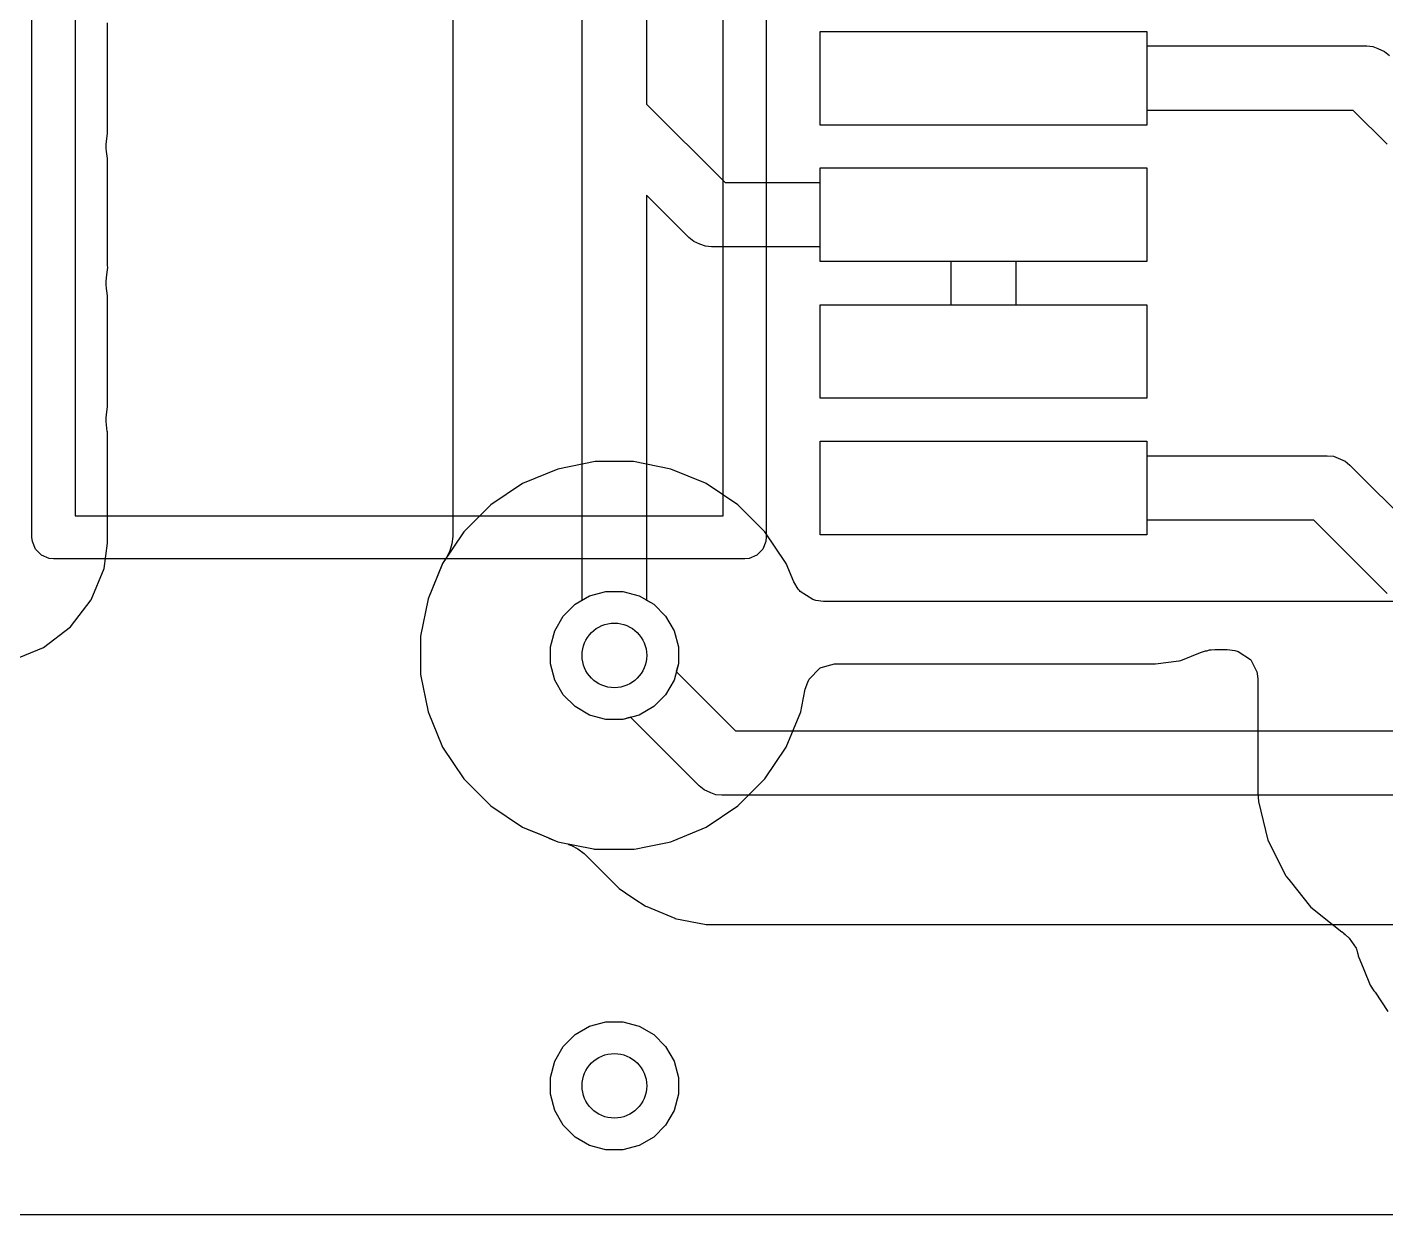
# Model space of a CAD drawing. Header units: inches. Extents: x 1.3 to 5.24, y -7.03 to -1.12.
# Drawn here: x 1.9201 to 2.1687, y -6.6575 to -6.4402 of the extents above; entities that cross this region are included whole.
import ezdxf

# ---------------------------------------------------------------- set-up
doc = ezdxf.new("R2010")
doc.units = ezdxf.units.IN
doc.header["$MEASUREMENT"] = 0
for name, color, linetype, true_color in [('B.Cu', 153, 'CONTINUOUS', 0x4d7fc4), ('B.Mask', 4, 'CONTINUOUS', 0x02ffee), ('B.Paste', 132, 'CONTINUOUS', 0x00c2c2), ('B.Silkscreen', 31, 'CONTINUOUS', 0xe8b2a7), ('F.Cu', 13, 'CONTINUOUS', 0xc83434), ('In1.Cu', 91, 'CONTINUOUS', 0x7fc87f), ('In2.Cu', 33, 'CONTINUOUS', 0xce7d2c)]:
    doc.layers.add(name, color=color, linetype=linetype, true_color=true_color)

msp = doc.modelspace()

# ---------------------------------------------------------------- linework, layer by layer
at = {"layer": 'B.Cu', "linetype": 'CONTINUOUS'}
for p, q in [((1.99801, -6.37504), (1.99801, -6.53334)), ((2.02165, -6.45669), (2.02165, -6.37795)), ((2.03346, -6.3804), (2.03346, -6.45425)), ((1.93484, -6.45964), (1.93484, -6.43941)), ((2.06518, -6.45809), (2.06518, -6.44096)), ((2.06518, -6.44096), (2.12498, -6.44096)), ((2.12498, -6.44096), (2.12498, -6.44362)), ((2.12498, -6.44362), (2.16518, -6.44362)), ((2.16518, -6.44362), (2.16633, -6.44374)), ((2.16633, -6.44374), (2.16721, -6.4441)), ((2.16721, -6.4441), (2.16846, -6.44462)), ((2.16846, -6.44462), (2.16935, -6.44535)), ((2.03346, -6.45425), (2.0478, -6.46858)), ((2.02165, -6.54501), (2.02165, -6.45669)), ((2.16273, -6.45543), (2.12498, -6.45543)), ((2.12498, -6.45543), (2.12498, -6.45809)), ((2.1689, -6.4616), (2.16273, -6.45543)), ((2.12498, -6.45809), (2.06518, -6.45809)), ((1.93461, -6.46169), (1.93466, -6.46105)), ((1.93461, -6.46233), (1.93461, -6.46169)), ((1.93466, -6.46105), (1.93484, -6.45967)), ((1.93484, -6.45967), (1.93484, -6.45964)), ((1.93484, -6.45964), (1.93484, -6.45964)), ((1.93484, -6.45964), (1.93484, -6.45964)), ((1.93466, -6.46296), (1.93461, -6.46233)), ((1.93482, -6.46424), (1.93466, -6.46296)), ((1.93484, -6.46438), (1.93482, -6.46424)), ((1.93484, -6.48379), (1.93484, -6.46438)), ((1.93484, -6.46438), (1.93484, -6.46438)), ((2.06518, -6.46858), (2.06518, -6.46593)), ((2.06518, -6.46593), (2.12498, -6.46593)), ((2.12498, -6.46593), (2.12498, -6.48305)), ((2.0478, -6.46858), (2.06518, -6.46858)), ((2.04118, -6.47866), (2.03346, -6.47095)), ((2.03346, -6.47095), (2.03346, -6.54501)), ((2.04207, -6.4794), (2.04118, -6.47866)), ((2.04321, -6.47987), (2.04207, -6.4794)), ((2.0442, -6.48028), (2.04321, -6.47987)), ((2.04535, -6.48039), (2.0442, -6.48028)), ((2.06518, -6.48039), (2.04535, -6.48039)), ((2.06518, -6.48305), (2.06518, -6.48039)), ((1.9349, -6.48415), (1.93484, -6.48379)), ((1.93484, -6.4846), (1.9349, -6.48415)), ((2.08917, -6.48305), (2.06518, -6.48305)), ((2.08917, -6.49096), (2.08917, -6.48305)), ((2.12498, -6.48305), (2.10098, -6.48305)), ((2.10098, -6.48305), (2.10098, -6.49096)), ((1.93461, -6.48669), (1.93465, -6.48605)), ((1.93465, -6.48605), (1.93472, -6.48552)), ((1.93472, -6.48552), (1.93484, -6.4846)), ((1.93484, -6.4846), (1.93484, -6.4846)), ((1.93461, -6.48733), (1.93461, -6.48669)), ((1.93465, -6.48796), (1.93461, -6.48733)), ((1.93467, -6.48808), (1.93465, -6.48796)), ((1.9347, -6.48837), (1.93467, -6.48808)), ((1.93484, -6.48941), (1.9347, -6.48837)), ((1.93484, -6.50964), (1.93484, -6.48941)), ((2.06518, -6.50809), (2.06518, -6.49096)), ((2.06518, -6.49096), (2.08917, -6.49096)), ((2.10098, -6.49096), (2.12498, -6.49096)), ((2.12498, -6.49096), (2.12498, -6.50809)), ((2.12498, -6.50809), (2.06518, -6.50809)), ((1.93461, -6.51169), (1.93466, -6.51105)), ((1.93466, -6.51105), (1.93484, -6.50967)), ((1.93484, -6.50967), (1.93484, -6.50964)), ((1.93484, -6.50964), (1.93484, -6.50964)), ((1.93484, -6.50964), (1.93484, -6.50964)), ((1.93461, -6.51233), (1.93461, -6.51169)), ((1.93466, -6.51296), (1.93461, -6.51233)), ((1.93481, -6.51416), (1.93466, -6.51296)), ((1.93482, -6.51424), (1.93481, -6.51416)), ((1.93484, -6.51438), (1.93482, -6.51424)), ((1.93484, -6.5346), (1.93484, -6.51438)), ((2.06518, -6.53305), (2.06518, -6.51593)), ((2.06518, -6.51593), (2.12498, -6.51593)), ((2.12498, -6.51593), (2.12498, -6.51858)), ((2.12498, -6.51858), (2.15793, -6.51858)), ((2.15793, -6.51858), (2.15909, -6.5187)), ((2.15909, -6.5187), (2.15997, -6.51906)), ((2.15997, -6.51906), (2.16121, -6.51958)), ((2.16121, -6.51958), (2.16211, -6.52031)), ((2.16211, -6.52031), (2.17354, -6.53175)), ((2.15549, -6.53039), (2.12498, -6.53039)), ((2.12498, -6.53039), (2.12498, -6.53305)), ((2.1689, -6.5438), (2.15549, -6.53039)), ((1.99801, -6.53334), (1.99781, -6.53472)), ((1.99801, -6.53334), (1.99801, -6.53334)), ((1.99801, -6.53334), (1.99801, -6.53334)), ((2.12498, -6.53305), (2.06518, -6.53305)), ((1.93423, -6.53922), (1.93484, -6.5346)), ((1.99745, -6.53597), (1.99682, -6.53731)), ((1.99781, -6.53472), (1.99745, -6.53597)), ((1.99607, -6.53848), (1.99347, -6.54478)), ((1.99611, -6.53838), (1.99607, -6.53848)), ((1.99614, -6.53832), (1.99611, -6.53838)), ((1.99682, -6.53731), (1.99614, -6.53832)), ((1.93185, -6.54497), (1.93423, -6.53922)), ((1.92806, -6.54991), (1.93185, -6.54497)), ((1.99347, -6.54478), (1.99211, -6.55163)), ((1.99347, -6.54478), (1.99347, -6.54478)), ((1.99347, -6.54478), (1.99347, -6.54478)), ((2.01819, -6.54793), (2.02037, -6.54575)), ((2.02037, -6.54575), (2.02165, -6.54501)), ((2.03346, -6.54501), (2.03475, -6.54575)), ((2.03475, -6.54575), (2.03693, -6.54793)), ((2.01665, -6.5506), (2.01819, -6.54793)), ((2.03693, -6.54793), (2.03847, -6.5506)), ((1.92312, -6.5537), (1.92806, -6.54991)), ((2.01585, -6.55358), (2.01665, -6.5506)), ((2.03847, -6.5506), (2.03927, -6.55358)), ((1.91737, -6.55608), (1.92312, -6.5537)), ((1.99211, -6.55163), (1.99211, -6.55861)), ((2.01585, -6.55666), (2.01585, -6.55358)), ((2.03927, -6.55358), (2.03927, -6.55666)), ((2.12653, -6.55669), (2.13083, -6.55613)), ((2.13083, -6.55613), (2.13088, -6.55612)), ((2.13088, -6.55612), (2.13115, -6.55608)), ((2.13115, -6.55608), (2.13476, -6.55459)), ((2.13115, -6.55608), (2.13115, -6.55608)), ((2.13115, -6.55608), (2.13115, -6.55608)), ((2.13115, -6.55608), (2.13115, -6.55608)), ((2.13476, -6.55459), (2.13567, -6.55431)), ((2.13567, -6.55431), (2.13594, -6.55426)), ((2.13594, -6.55426), (2.13644, -6.55413)), ((2.13644, -6.55413), (2.13659, -6.5541)), ((2.13659, -6.5541), (2.13672, -6.55409)), ((2.13672, -6.55409), (2.13742, -6.55404)), ((2.13742, -6.55404), (2.13967, -6.55404)), ((2.13967, -6.55404), (2.14105, -6.55423)), ((2.14105, -6.55423), (2.14164, -6.55441)), ((2.14164, -6.55441), (2.14395, -6.55589)), ((2.14395, -6.55589), (2.144, -6.55595)), ((2.144, -6.55595), (2.14508, -6.55811)), ((1.99211, -6.55861), (1.99347, -6.56546)), ((2.01665, -6.55964), (2.01585, -6.55666)), ((2.03927, -6.55666), (2.03847, -6.55964)), ((2.06322, -6.55946), (2.06513, -6.55748)), ((2.06513, -6.55748), (2.06538, -6.55733)), ((2.06538, -6.55733), (2.0678, -6.55669)), ((2.0678, -6.55669), (2.12653, -6.55669)), ((2.14508, -6.55811), (2.14514, -6.5584)), ((2.14514, -6.5584), (2.14526, -6.55944)), ((2.01819, -6.56231), (2.01665, -6.55964)), ((2.03847, -6.55964), (2.03693, -6.56231)), ((2.06247, -6.56131), (2.06294, -6.56)), ((2.06294, -6.56), (2.06322, -6.55946)), ((2.14526, -6.55944), (2.14526, -6.58019)), ((2.02037, -6.56449), (2.01819, -6.56231)), ((2.03693, -6.56231), (2.03475, -6.56449)), ((2.06185, -6.56446), (2.06247, -6.56131)), ((1.99347, -6.56546), (1.99347, -6.56546)), ((1.99347, -6.56546), (1.99347, -6.56546)), ((1.99347, -6.56546), (1.99589, -6.57131)), ((2.02304, -6.56603), (2.02037, -6.56449)), ((2.02602, -6.56683), (2.02304, -6.56603)), ((2.03208, -6.56603), (2.0291, -6.56683)), ((2.03475, -6.56449), (2.03208, -6.56603)), ((2.05898, -6.57191), (2.06165, -6.56546)), ((2.06165, -6.56546), (2.06185, -6.56446)), ((2.0291, -6.56683), (2.02602, -6.56683)), ((1.99589, -6.57131), (1.99614, -6.57191)), ((1.99614, -6.57191), (1.99614, -6.57191)), ((1.99614, -6.57191), (1.99614, -6.57191)), ((1.99614, -6.57191), (2.00002, -6.57772)), ((2.0551, -6.57772), (2.05898, -6.57191)), ((2.00002, -6.57772), (2.00002, -6.57772)), ((2.00002, -6.57772), (2.00002, -6.57772)), ((2.00002, -6.57772), (2.00496, -6.58266)), ((2.05016, -6.58266), (2.0551, -6.57772)), ((2.14526, -6.58019), (2.14537, -6.58183)), ((2.00496, -6.58266), (2.00496, -6.58266)), ((2.00496, -6.58266), (2.00496, -6.58266)), ((2.00496, -6.58266), (2.01077, -6.58654)), ((2.04435, -6.58654), (2.05016, -6.58266)), ((2.14537, -6.58183), (2.14537, -6.58183)), ((2.14537, -6.58183), (2.14712, -6.5889)), ((2.01077, -6.58654), (2.01077, -6.58654)), ((2.01077, -6.58654), (2.01219, -6.58713)), ((2.01219, -6.58713), (2.01556, -6.58852)), ((2.01556, -6.58852), (2.01556, -6.58852)), ((2.01556, -6.58852), (2.0156, -6.58854)), ((2.03834, -6.58903), (2.04435, -6.58654)), ((2.04435, -6.58654), (2.04435, -6.58654)), ((2.04435, -6.58654), (2.04435, -6.58654)), ((2.0156, -6.58854), (2.01722, -6.58921)), ((2.01722, -6.58921), (2.01722, -6.58921)), ((2.01722, -6.58921), (2.01722, -6.58921)), ((2.01722, -6.58921), (2.02377, -6.59051)), ((2.02377, -6.59051), (2.02387, -6.59054)), ((2.02387, -6.59054), (2.02407, -6.59057)), ((2.02407, -6.59057), (2.03105, -6.59057)), ((2.03105, -6.59057), (2.03121, -6.59057)), ((2.03121, -6.59057), (2.03152, -6.59048)), ((2.03152, -6.59048), (2.03333, -6.59012)), ((2.03333, -6.59012), (2.0379, -6.58921)), ((2.03333, -6.59012), (2.03333, -6.59012)), ((2.0379, -6.58921), (2.03803, -6.58916)), ((2.0379, -6.58921), (2.0379, -6.58921)), ((2.0379, -6.58921), (2.0379, -6.58921)), ((2.0379, -6.58921), (2.0379, -6.58921)), ((2.0379, -6.58921), (2.0379, -6.58921)), ((2.03803, -6.58916), (2.03834, -6.58903)), ((2.03834, -6.58903), (2.03834, -6.58903)), ((2.14712, -6.5889), (2.14712, -6.5889)), ((2.14712, -6.5889), (2.15036, -6.59542)), ((2.15036, -6.59542), (2.15036, -6.59542)), ((2.15036, -6.59542), (2.15036, -6.59542)), ((2.15036, -6.59542), (2.15048, -6.59557)), ((2.15048, -6.59557), (2.15049, -6.59559)), ((2.15049, -6.59559), (2.15053, -6.59563)), ((2.15053, -6.59563), (2.15094, -6.59614)), ((2.15094, -6.59614), (2.15118, -6.59644)), ((2.15118, -6.59644), (2.15118, -6.59644)), ((2.15118, -6.59644), (2.15118, -6.59644)), ((2.15118, -6.59644), (2.15492, -6.6011)), ((2.15492, -6.6011), (2.15492, -6.6011)), ((2.15492, -6.6011), (2.15492, -6.6011)), ((2.15492, -6.6011), (2.15773, -6.60336)), ((2.15773, -6.60336), (2.1606, -6.60566)), ((2.1606, -6.60566), (2.16069, -6.60571)), ((2.16069, -6.60571), (2.16097, -6.60593)), ((2.16097, -6.60593), (2.161, -6.60598)), ((2.161, -6.60598), (2.16124, -6.60617)), ((2.16124, -6.60617), (2.162, -6.60687)), ((2.162, -6.60687), (2.16325, -6.6087)), ((2.16325, -6.6087), (2.16329, -6.6088)), ((2.16329, -6.6088), (2.16352, -6.6096)), ((2.16352, -6.6096), (2.16353, -6.60965)), ((2.16353, -6.60965), (2.16362, -6.61009)), ((2.16362, -6.61009), (2.16362, -6.6101)), ((2.16362, -6.6101), (2.16463, -6.61255)), ((2.16463, -6.61255), (2.16584, -6.61547)), ((2.16584, -6.61547), (2.16584, -6.61547)), ((2.16584, -6.61547), (2.16584, -6.61547)), ((2.16584, -6.61547), (2.16651, -6.61647)), ((2.16651, -6.61647), (2.1667, -6.61675)), ((2.1667, -6.61675), (2.1667, -6.61675)), ((2.1667, -6.61675), (2.16906, -6.62028)), ((2.19387, -6.65746), (1.86928, -6.65746))]:
    msp.add_line(p, q, dxfattribs=at)
at = {"layer": 'B.Cu'}
for centre in [(2.02756, -6.55512), (2.02756, -6.63386)]:
    msp.add_circle(centre, 0.00591, dxfattribs=at)
at = {"layer": 'B.Mask', "linetype": 'CONTINUOUS'}
for p, q in [((2.06518, -6.45809), (2.06518, -6.44096)), ((2.06518, -6.44096), (2.12498, -6.44096)), ((2.12498, -6.44096), (2.12498, -6.45809)), ((2.12498, -6.45809), (2.06518, -6.45809)), ((2.06518, -6.48305), (2.06518, -6.46593)), ((2.06518, -6.46593), (2.12498, -6.46593)), ((2.12498, -6.46593), (2.12498, -6.48305)), ((2.12498, -6.48305), (2.06518, -6.48305)), ((2.06518, -6.50809), (2.06518, -6.49096)), ((2.06518, -6.49096), (2.12498, -6.49096)), ((2.12498, -6.49096), (2.12498, -6.50809)), ((2.12498, -6.50809), (2.06518, -6.50809)), ((2.06518, -6.53305), (2.06518, -6.51593)), ((2.06518, -6.51593), (2.12498, -6.51593)), ((2.12498, -6.51593), (2.12498, -6.53305)), ((2.12498, -6.53305), (2.06518, -6.53305))]:
    msp.add_line(p, q, dxfattribs=at)
at = {"layer": 'B.Paste', "linetype": 'CONTINUOUS'}
for p, q in [((2.06518, -6.45809), (2.06518, -6.44096)), ((2.06518, -6.44096), (2.12498, -6.44096)), ((2.12498, -6.44096), (2.12498, -6.45809)), ((2.12498, -6.45809), (2.06518, -6.45809)), ((2.06518, -6.48305), (2.06518, -6.46593)), ((2.06518, -6.46593), (2.12498, -6.46593)), ((2.12498, -6.46593), (2.12498, -6.48305)), ((2.12498, -6.48305), (2.06518, -6.48305)), ((2.06518, -6.50809), (2.06518, -6.49096)), ((2.06518, -6.49096), (2.12498, -6.49096)), ((2.12498, -6.49096), (2.12498, -6.50809)), ((2.12498, -6.50809), (2.06518, -6.50809)), ((2.06518, -6.53305), (2.06518, -6.51593)), ((2.06518, -6.51593), (2.12498, -6.51593)), ((2.12498, -6.51593), (2.12498, -6.53305)), ((2.12498, -6.53305), (2.06518, -6.53305))]:
    msp.add_line(p, q, dxfattribs=at)
at = {"layer": 'B.Silkscreen', "linetype": 'CONTINUOUS'}
for p, q in [((1.92102, -6.5335), (1.92102, -6.34051)), ((2.05535, -6.34051), (2.05535, -6.5335)), ((1.9289, -6.34445), (1.9289, -6.52957)), ((2.04748, -6.52957), (2.04748, -6.34445)), ((1.9289, -6.52957), (2.04748, -6.52957)), ((1.9211, -6.53427), (1.92102, -6.5335)), ((2.05535, -6.5335), (2.05528, -6.53427)), ((1.92169, -6.53569), (1.9211, -6.53427)), ((1.92277, -6.53678), (1.92169, -6.53569)), ((2.05469, -6.53569), (2.0536, -6.53678)), ((2.05528, -6.53427), (2.05469, -6.53569)), ((1.92419, -6.53737), (1.92277, -6.53678)), ((1.92496, -6.53744), (1.92419, -6.53737)), ((2.05142, -6.53744), (1.92496, -6.53744)), ((2.05219, -6.53737), (2.05142, -6.53744)), ((2.0536, -6.53678), (2.05219, -6.53737))]:
    msp.add_line(p, q, dxfattribs=at)
at = {"layer": 'F.Cu', "linetype": 'CONTINUOUS'}
for p, q in [((2.01722, -6.52103), (2.01077, -6.5237)), ((2.02407, -6.51967), (2.01722, -6.52103)), ((2.01722, -6.52103), (2.01722, -6.52103)), ((2.01722, -6.52103), (2.01722, -6.52103)), ((2.03105, -6.51967), (2.02407, -6.51967)), ((2.02407, -6.51967), (2.02407, -6.51967)), ((2.02407, -6.51967), (2.02407, -6.51967)), ((2.0379, -6.52103), (2.03105, -6.51967)), ((2.03105, -6.51967), (2.03105, -6.51967)), ((2.03105, -6.51967), (2.03105, -6.51967)), ((2.04421, -6.52364), (2.0379, -6.52103)), ((2.0379, -6.52103), (2.0379, -6.52103)), ((2.0379, -6.52103), (2.0379, -6.52103)), ((2.01077, -6.5237), (2.00496, -6.52758)), ((2.01077, -6.5237), (2.01077, -6.5237)), ((2.01077, -6.5237), (2.01077, -6.5237)), ((2.04435, -6.5237), (2.04421, -6.52364)), ((2.05016, -6.52758), (2.04435, -6.5237)), ((2.04435, -6.5237), (2.04435, -6.5237)), ((2.04435, -6.5237), (2.04435, -6.5237)), ((2.04435, -6.5237), (2.04435, -6.5237)), ((2.00496, -6.52758), (2.00002, -6.53252)), ((2.00496, -6.52758), (2.00496, -6.52758)), ((2.00496, -6.52758), (2.00496, -6.52758)), ((2.0551, -6.53252), (2.05016, -6.52758)), ((2.05016, -6.52758), (2.05016, -6.52758)), ((2.05016, -6.52758), (2.05016, -6.52758)), ((2.00002, -6.53252), (1.99614, -6.53832)), ((2.00002, -6.53252), (2.00002, -6.53252)), ((2.00002, -6.53252), (2.00002, -6.53252)), ((2.05898, -6.53832), (2.0551, -6.53252)), ((2.0551, -6.53252), (2.0551, -6.53252)), ((2.0551, -6.53252), (2.0551, -6.53252)), ((1.99614, -6.53833), (1.99347, -6.54478)), ((1.99614, -6.53832), (1.99614, -6.53832)), ((1.99614, -6.53832), (1.99614, -6.53833)), ((2.05898, -6.53833), (2.05898, -6.53832)), ((2.06036, -6.54166), (2.05898, -6.53833)), ((2.02304, -6.54421), (2.02602, -6.54341)), ((2.02602, -6.54341), (2.0291, -6.54341)), ((2.0291, -6.54341), (2.03208, -6.54421)), ((2.06118, -6.54299), (2.06036, -6.54166)), ((2.06141, -6.54326), (2.06118, -6.54299)), ((2.06153, -6.5434), (2.06141, -6.54326)), ((2.06385, -6.54488), (2.06153, -6.5434)), ((1.99347, -6.54478), (1.99211, -6.55163)), ((1.99347, -6.54478), (1.99347, -6.54478)), ((1.99347, -6.54478), (1.99347, -6.54478)), ((2.01819, -6.54793), (2.02037, -6.54575)), ((2.02037, -6.54575), (2.02304, -6.54421)), ((2.03208, -6.54421), (2.03475, -6.54575)), ((2.03475, -6.54575), (2.03693, -6.54793)), ((2.06444, -6.54506), (2.06385, -6.54488)), ((2.06581, -6.54526), (2.06444, -6.54506)), ((2.28867, -6.54526), (2.06581, -6.54526)), ((2.06581, -6.54526), (2.06581, -6.54526)), ((2.06581, -6.54526), (2.06581, -6.54526)), ((2.01665, -6.5506), (2.01819, -6.54793)), ((2.03693, -6.54793), (2.03847, -6.5506)), ((2.01585, -6.55358), (2.01665, -6.5506)), ((2.03847, -6.5506), (2.03927, -6.55358)), ((1.99211, -6.55163), (1.99211, -6.55861)), ((2.01585, -6.55666), (2.01585, -6.55358)), ((2.03927, -6.55358), (2.03927, -6.55666)), ((1.99211, -6.55861), (1.99347, -6.56546)), ((2.01665, -6.55964), (2.01585, -6.55666)), ((2.03927, -6.55666), (2.03889, -6.55809)), ((2.03889, -6.55809), (2.04969, -6.5689)), ((2.01819, -6.56231), (2.01665, -6.55964)), ((2.02037, -6.56449), (2.01819, -6.56231)), ((1.99347, -6.56546), (1.99347, -6.56546)), ((1.99347, -6.56546), (1.99347, -6.56546)), ((1.99347, -6.56546), (1.99601, -6.5716)), ((2.02304, -6.56603), (2.02037, -6.56449)), ((2.02602, -6.56683), (2.02304, -6.56603)), ((2.0291, -6.56683), (2.02602, -6.56683)), ((2.03053, -6.56644), (2.0291, -6.56683)), ((2.04307, -6.57898), (2.03053, -6.56644)), ((2.04969, -6.5689), (2.30421, -6.5689)), ((1.99601, -6.5716), (1.99614, -6.57191)), ((1.99614, -6.57191), (1.99614, -6.57191)), ((1.99614, -6.57191), (1.99614, -6.57191)), ((1.99614, -6.57191), (2.00002, -6.57772)), ((2.00002, -6.57772), (2.00002, -6.57772)), ((2.00002, -6.57772), (2.00002, -6.57772)), ((2.00002, -6.57772), (2.00496, -6.58266)), ((2.04396, -6.57971), (2.04307, -6.57898)), ((2.04521, -6.58023), (2.04396, -6.57971)), ((2.04609, -6.5806), (2.04521, -6.58023)), ((2.04724, -6.58071), (2.04609, -6.5806)), ((2.30421, -6.58071), (2.04724, -6.58071)), ((2.00496, -6.58266), (2.00496, -6.58266)), ((2.00496, -6.58266), (2.01077, -6.58654)), ((2.01077, -6.58654), (2.01077, -6.58654)), ((2.01077, -6.58654), (2.01378, -6.58779)), ((2.01378, -6.58779), (2.01722, -6.58921)), ((2.01722, -6.58921), (2.01872, -6.58951)), ((2.01872, -6.58951), (2.01904, -6.58962)), ((2.01904, -6.58962), (2.01919, -6.58972)), ((2.01919, -6.58972), (2.01969, -6.5899)), ((2.01969, -6.5899), (2.02085, -6.59051)), ((2.02085, -6.59051), (2.02203, -6.59138)), ((2.02203, -6.59138), (2.02841, -6.59775)), ((2.02841, -6.59775), (2.02957, -6.59853)), ((2.02957, -6.59853), (2.03131, -6.59969)), ((2.03131, -6.59969), (2.03318, -6.60094)), ((2.03318, -6.60094), (2.03328, -6.60101)), ((2.03328, -6.60101), (2.03347, -6.60108)), ((2.03347, -6.60108), (2.03863, -6.60321)), ((2.03863, -6.60321), (2.03863, -6.60321)), ((2.03863, -6.60321), (2.03863, -6.60321)), ((2.03863, -6.60321), (2.03863, -6.60321)), ((2.03863, -6.60321), (2.03864, -6.60322)), ((2.03864, -6.60322), (2.03864, -6.60322)), ((2.03864, -6.60322), (2.03864, -6.60322)), ((2.03864, -6.60322), (2.04433, -6.60435)), ((2.04433, -6.60435), (2.04433, -6.60435)), ((2.04433, -6.60435), (2.04433, -6.60435)), ((2.04433, -6.60435), (2.04433, -6.60435)), ((2.04433, -6.60435), (2.05015, -6.60435)), ((2.05015, -6.60435), (2.28838, -6.60435))]:
    msp.add_line(p, q, dxfattribs=at)
at = {"layer": 'F.Cu'}
for centre in [(2.02756, -6.55512), (2.02756, -6.63386)]:
    msp.add_circle(centre, 0.00591, dxfattribs=at)
at = {"layer": 'In1.Cu', "linetype": 'CONTINUOUS'}
for p, q in [((2.02304, -6.54421), (2.02602, -6.54341)), ((2.02602, -6.54341), (2.0291, -6.54341)), ((2.0291, -6.54341), (2.03208, -6.54421)), ((2.01819, -6.54793), (2.02037, -6.54575)), ((2.02037, -6.54575), (2.02304, -6.54421)), ((2.03208, -6.54421), (2.03475, -6.54575)), ((2.03475, -6.54575), (2.03693, -6.54793)), ((2.01665, -6.5506), (2.01819, -6.54793)), ((2.03693, -6.54793), (2.03847, -6.5506)), ((2.01585, -6.55358), (2.01665, -6.5506)), ((2.03847, -6.5506), (2.03927, -6.55358)), ((2.01585, -6.55666), (2.01585, -6.55358)), ((2.03927, -6.55358), (2.03927, -6.55666)), ((2.01665, -6.55964), (2.01585, -6.55666)), ((2.03927, -6.55666), (2.03847, -6.55964)), ((2.01819, -6.56231), (2.01665, -6.55964)), ((2.03847, -6.55964), (2.03693, -6.56231)), ((2.02037, -6.56449), (2.01819, -6.56231)), ((2.03693, -6.56231), (2.03475, -6.56449)), ((2.02304, -6.56603), (2.02037, -6.56449)), ((2.02602, -6.56683), (2.02304, -6.56603)), ((2.03208, -6.56603), (2.0291, -6.56683)), ((2.03475, -6.56449), (2.03208, -6.56603)), ((2.0291, -6.56683), (2.02602, -6.56683)), ((2.02037, -6.62449), (2.02304, -6.62295)), ((2.02304, -6.62295), (2.02602, -6.62215)), ((2.02602, -6.62215), (2.0291, -6.62215)), ((2.0291, -6.62215), (2.03208, -6.62295)), ((2.03208, -6.62295), (2.03475, -6.62449)), ((2.01819, -6.62667), (2.02037, -6.62449)), ((2.03475, -6.62449), (2.03693, -6.62667)), ((2.01665, -6.62934), (2.01819, -6.62667)), ((2.03693, -6.62667), (2.03847, -6.62934)), ((2.01585, -6.63232), (2.01665, -6.62934)), ((2.03847, -6.62934), (2.03927, -6.63232)), ((2.01585, -6.6354), (2.01585, -6.63232)), ((2.03927, -6.63232), (2.03927, -6.6354)), ((2.01665, -6.63838), (2.01585, -6.6354)), ((2.03927, -6.6354), (2.03847, -6.63838)), ((2.01819, -6.64105), (2.01665, -6.63838)), ((2.03847, -6.63838), (2.03693, -6.64105)), ((2.02037, -6.64323), (2.01819, -6.64105)), ((2.03693, -6.64105), (2.03475, -6.64323)), ((2.02304, -6.64477), (2.02037, -6.64323)), ((2.02602, -6.64557), (2.02304, -6.64477)), ((2.0291, -6.64557), (2.02602, -6.64557)), ((2.03208, -6.64477), (2.0291, -6.64557)), ((2.03475, -6.64323), (2.03208, -6.64477))]:
    msp.add_line(p, q, dxfattribs=at)
at = {"layer": 'In1.Cu'}
for centre in [(2.02756, -6.55512), (2.02756, -6.63386)]:
    msp.add_circle(centre, 0.00591, dxfattribs=at)
at = {"layer": 'In2.Cu', "linetype": 'CONTINUOUS'}
for p, q in [((2.02304, -6.54421), (2.02602, -6.54341)), ((2.02602, -6.54341), (2.0291, -6.54341)), ((2.0291, -6.54341), (2.03208, -6.54421)), ((2.01819, -6.54793), (2.02037, -6.54575)), ((2.02037, -6.54575), (2.02304, -6.54421)), ((2.03208, -6.54421), (2.03475, -6.54575)), ((2.03475, -6.54575), (2.03693, -6.54793)), ((2.01665, -6.5506), (2.01819, -6.54793)), ((2.03693, -6.54793), (2.03847, -6.5506)), ((2.01585, -6.55358), (2.01665, -6.5506)), ((2.03847, -6.5506), (2.03927, -6.55358)), ((2.01585, -6.55666), (2.01585, -6.55358)), ((2.03927, -6.55358), (2.03927, -6.55666)), ((2.01665, -6.55964), (2.01585, -6.55666)), ((2.03927, -6.55666), (2.03847, -6.55964)), ((2.01819, -6.56231), (2.01665, -6.55964)), ((2.03847, -6.55964), (2.03693, -6.56231)), ((2.02037, -6.56449), (2.01819, -6.56231)), ((2.03693, -6.56231), (2.03475, -6.56449)), ((2.02304, -6.56603), (2.02037, -6.56449)), ((2.02602, -6.56683), (2.02304, -6.56603)), ((2.03208, -6.56603), (2.0291, -6.56683)), ((2.03475, -6.56449), (2.03208, -6.56603)), ((2.0291, -6.56683), (2.02602, -6.56683)), ((2.02037, -6.62449), (2.02304, -6.62295)), ((2.02304, -6.62295), (2.02602, -6.62215)), ((2.02602, -6.62215), (2.0291, -6.62215)), ((2.0291, -6.62215), (2.03208, -6.62295)), ((2.03208, -6.62295), (2.03475, -6.62449)), ((2.01819, -6.62667), (2.02037, -6.62449)), ((2.03475, -6.62449), (2.03693, -6.62667)), ((2.01665, -6.62934), (2.01819, -6.62667)), ((2.03693, -6.62667), (2.03847, -6.62934)), ((2.01585, -6.63232), (2.01665, -6.62934)), ((2.03847, -6.62934), (2.03927, -6.63232)), ((2.01585, -6.6354), (2.01585, -6.63232)), ((2.03927, -6.63232), (2.03927, -6.6354)), ((2.01665, -6.63838), (2.01585, -6.6354)), ((2.03927, -6.6354), (2.03847, -6.63838)), ((2.01819, -6.64105), (2.01665, -6.63838)), ((2.03847, -6.63838), (2.03693, -6.64105)), ((2.02037, -6.64323), (2.01819, -6.64105)), ((2.03693, -6.64105), (2.03475, -6.64323)), ((2.02304, -6.64477), (2.02037, -6.64323)), ((2.02602, -6.64557), (2.02304, -6.64477)), ((2.0291, -6.64557), (2.02602, -6.64557)), ((2.03208, -6.64477), (2.0291, -6.64557)), ((2.03475, -6.64323), (2.03208, -6.64477))]:
    msp.add_line(p, q, dxfattribs=at)
at = {"layer": 'In2.Cu'}
for centre in [(2.02756, -6.55512), (2.02756, -6.63386)]:
    msp.add_circle(centre, 0.00591, dxfattribs=at)

doc.saveas('drawing.dxf')
